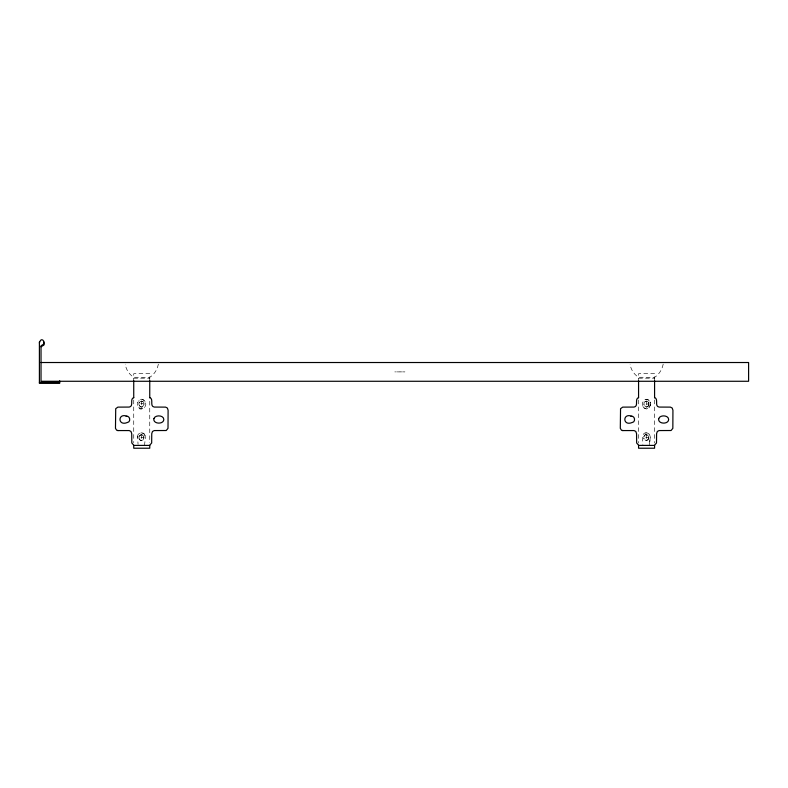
<?xml version="1.0" encoding="UTF-8"?>
<svg xmlns="http://www.w3.org/2000/svg" width="788" height="788" viewBox="0 0 788 788"><rect width="100%" height="100%" fill="white"/><g stroke="black" fill="none" stroke-linecap="round" stroke-linejoin="round"><path stroke-width="0.59" stroke-dasharray="3.94 2.96" d="M138.993 436.69L138.993 438.453M144.007 404.934C144.401 402.323 135.792 403.574 140.333 406.785C141.85 407.908 143.918 406.47 144.007 404.746M143.83 438.453L143.918 437.488L138.915 437.488L139.249 439.192L140.766 440.62L142.057 440.62L143.583 439.014M648.593 405.672L648.928 403.958L643.914 404.136C643.303 400.718 648.622 399.683 648.839 403.348M648.662 438.453L648.751 437.488L643.747 437.665L643.826 436.69M137.733 402.629C138.491 400.156 136.61 406.559 138.718 407.554C140.303 411.957 146.607 405.377 144.381 407.465M137.407 437.419L137.555 436.158L138.058 444.373M144.49 445.496L145.416 437.734L144.913 435.094L145.297 436.286M650.277 405.475L650.425 404.027L649.214 407.652L646.367 409.031L643.55 407.554L642.535 405.337L642.565 402.629L644.466 399.683L647.509 399.25L649.292 400.55L650.307 402.934L649.913 401.752M649.46 444.205L650.248 437.547L649.322 445.496M158.368 364.086C157.354 369.405 154.379 374.408 149.75 377.334L133.733 377.265C129.193 374.477 125.932 369.444 125.243 364.164M663.2 364.086C662.186 369.405 659.211 374.408 654.582 377.334L638.566 377.265C634.025 374.477 630.764 369.444 630.075 364.164M138.993 436.877L139.249 435.951M143.83 438.276L142.667 440.315M648.839 404.746C648.701 407.869 644.101 407.849 644.003 404.746M643.826 436.877L644.998 434.838M648.662 438.276C648.563 441.369 643.963 441.398 643.826 438.276M145.031 406.647C148.065 403.259 141.544 395.143 138.146 401.634M137.555 436.335C137.526 432.829 143.643 430.859 144.913 435.281M642.929 406.529C643.973 409.652 649.893 409.464 650.277 405.288M139.417 402.609C140.294 400.245 143.771 400.954 144.007 403.348M143.751 405.485L141.584 407.022L139.821 406.125M139.249 436.138L141.416 434.424L143.583 436.138M644.082 436.138L645.599 434.533L646.899 434.533L648.662 436.877M648.416 439.014L646.249 440.541L644.476 439.645M139.643 435.498L141.416 434.612L143.18 435.498M648.189 406.125L646.426 407.022L644.249 405.485M145.081 401.575C144.46 399.418 140.166 398.482 138.796 400.452M144.283 434.07L141.466 432.77L138.619 433.981M649.292 400.55L646.475 399.25L643.629 400.452M650.248 437.734C650.661 435.203 647.736 431.144 644.288 433.213C641.077 435.774 642.565 439.576 642.89 444.373M138.718 407.554L141.535 408.854L143.544 408.411M649.115 434.07L647.332 432.957L644.288 433.213M144.086 404.136C144.194 398.57 136.866 401.781 139.417 405.672M142.057 440.443L140.166 440.137L139.249 439.014M645.599 434.71L648.022 435.498M394.818 371.897L395.704 371.897M396.64 371.897L397.713 371.897M398.176 371.897L399.112 371.897M399.299 371.897L400.462 371.897M400.659 371.897L401.693 371.897M402.54 371.897L403.407 371.897M403.791 371.897L404.934 371.897M133.733 378.191L149.75 378.191M638.566 378.191L654.582 378.191M648.593 402.609C647.697 399.9 644.023 401.535 644.003 403.17M648.416 435.951L648.751 437.665M644.082 439.192L643.747 437.665M143.583 435.951L143.83 436.877M648.839 403.17L648.928 404.136M644.003 404.934L643.914 404.136M143.83 436.69L143.918 437.665M650.307 402.757L650.425 404.205M654.582 380.634L654.582 373.679L638.566 373.679L638.566 380.634M654.582 400.009L654.582 443.053M646.426 400.905L646.426 407.199M646.249 434.612L646.249 440.728M638.566 400.009L638.566 443.053M149.75 380.634L149.75 373.679L133.733 373.679L133.733 380.634M149.75 401.23L149.75 442.748M141.584 400.905L141.584 407.199M141.416 434.612L141.416 440.728M133.733 400.009L133.733 442.748"/><path stroke-width="1.18" d="M39.4 343.036L39.705 341.923M43.961 343.982L41.025 345.755L41.025 381.274L748.6 381.274L748.6 362.519L41.025 362.519M41.025 346.779L43.961 345.016L43.882 341.431L42.818 340.081A2.325 2.325 0 0 0 41.094 339.855L39.4 342.002L39.4 383.372L59.671 383.372L59.671 380.762M133.733 397.566C129.439 399.083 134.127 406.214 129.222 407.071L117.885 407.12L115.718 408.667L115.472 428.327L116.634 430.209L118.21 430.563M638.566 397.566C634.281 399.083 638.96 406.214 634.054 407.071L622.717 407.12L620.55 408.667L620.304 428.327L621.466 430.209L623.042 430.563M127.272 416.34C117.579 412.351 117.579 426.525 127.272 422.535C131.202 422.171 130.118 415.217 126.119 416.34M632.104 416.34C622.412 412.351 622.412 426.525 632.104 422.535C636.034 422.171 634.951 415.217 630.952 416.34M39.4 382.338L59.671 382.338M117.57 430.563L129.222 430.563L130.995 431.469L131.724 433.656L131.813 442.984L133.733 445.19L133.733 448.224L149.75 448.224L149.75 445.19L151.67 442.984L151.749 433.656L152.488 431.469L154.261 430.563L166.238 430.514L168.011 428.327L168.1 410.213L167.361 408.026L165.598 407.12L154.261 407.071C149.356 406.214 154.044 399.083 149.75 397.566M622.402 430.563L634.054 430.563L635.827 431.469L636.566 433.656L636.645 442.984L638.566 445.19L638.566 448.224L654.582 448.224L654.582 445.19L656.502 442.984L656.591 433.656L657.32 431.469L659.093 430.563L671.08 430.514L672.844 428.327L672.932 410.213L672.194 408.026L670.43 407.12L659.093 407.071C654.188 406.214 658.876 399.083 654.582 397.566M133.733 445.407L149.75 445.407M638.566 445.407L654.582 445.407M43.655 341.923L43.961 343.036M654.582 380.634L654.582 397.773M638.566 380.634L638.566 397.773M149.75 380.634L149.75 397.773M133.733 380.634L133.733 397.773M153.887 418.635C152.675 424.2 163.766 424.693 163.825 419.433C163.697 414.99 155.019 414.685 153.887 418.635M658.719 418.635C657.507 424.2 668.598 424.693 668.657 419.433C668.529 414.99 659.851 414.685 658.719 418.635"/></g></svg>
